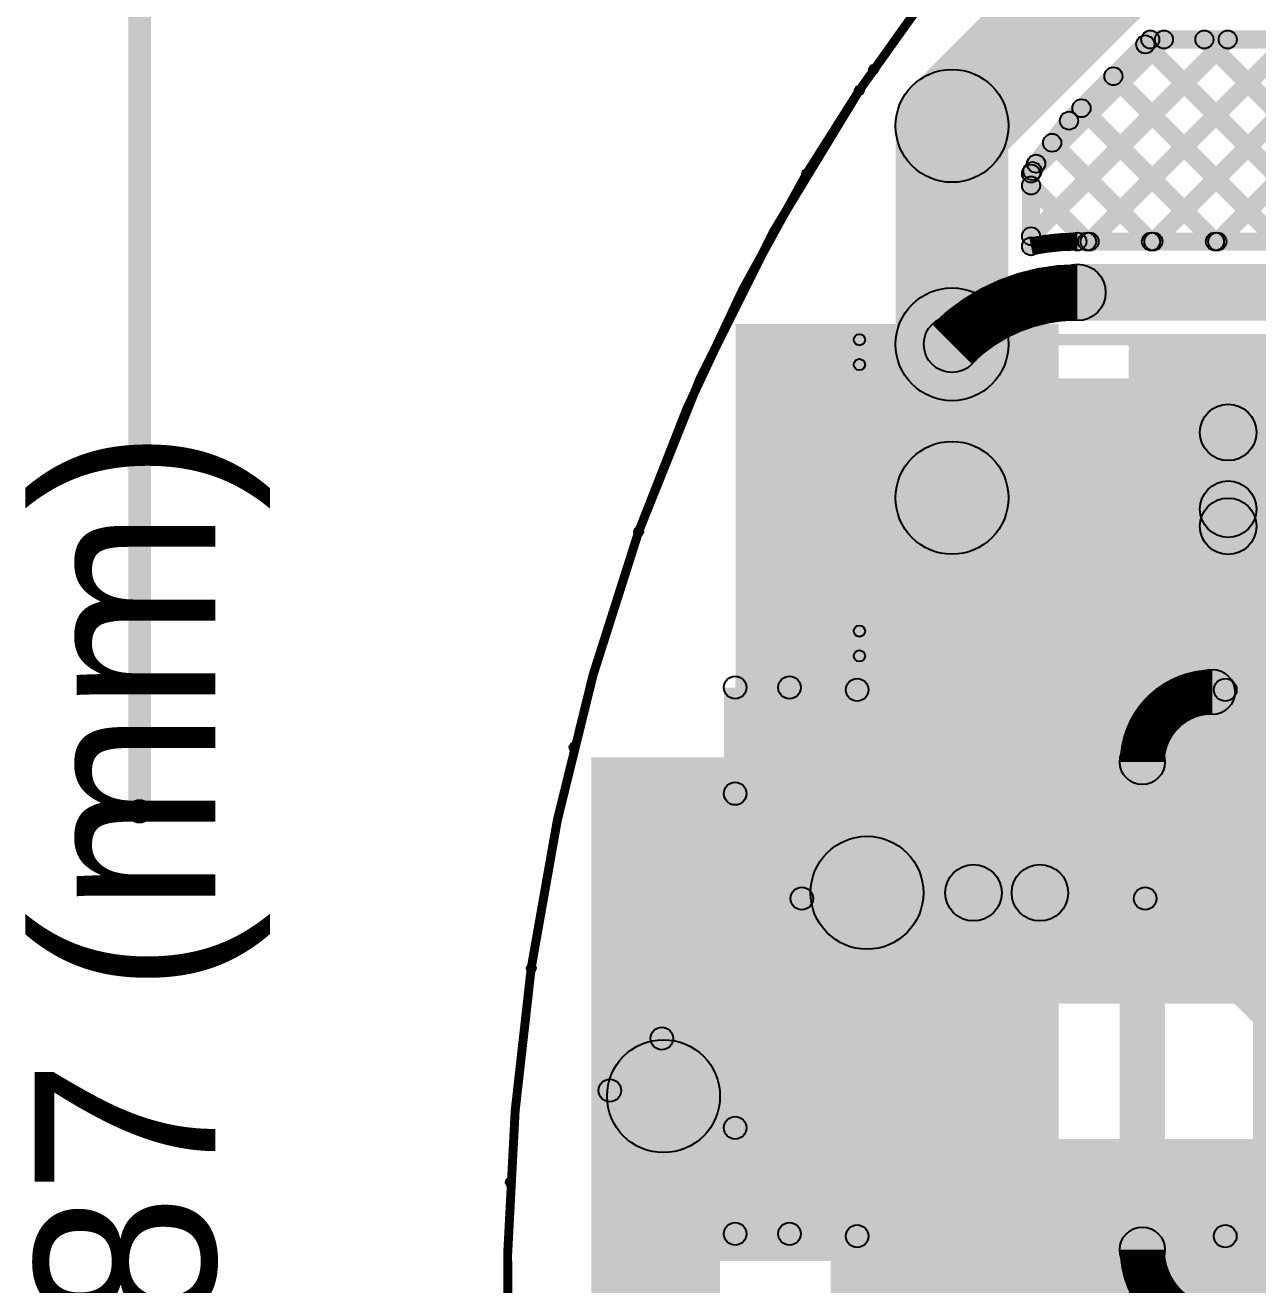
# Model space of a CAD drawing. Header units: millimetres. Extents: x -0.55 to 1.07, y -0.21 to 1.95.
# Drawn here: x -0.55 to -0.004, y 0.652 to 1.21 of the extents above; entities that cross this region are included whole.
import ezdxf

# ---------------------------------------------------------------- set-up
doc = ezdxf.new("R2010")
doc.units = ezdxf.units.MM
doc.header["$MEASUREMENT"] = 0
for name, color, linetype in [('BottomLayer', 5, 'Continuous'), ('BottomOverlay', 54, 'Continuous'), ('BottomPaste', 16, 'Continuous'), ('BottomSolder', 6, 'Continuous'), ('Mechanical1', 6, 'Continuous'), ('Mechanical2', 216, 'Continuous'), ('TopLayer', 1, 'Continuous'), ('TopOverlay', 2, 'Continuous'), ('TopPaste', 8, 'Continuous'), ('TopSolder', 216, 'Continuous'), ('ViaHoleLayer', 16, 'Continuous')]:
    doc.layers.add(name, color=color, linetype=linetype)

# ---------------------------------------------------------------- blocks, each defined once
blk = doc.blocks.new('SRU8028_220Y_B_62')
at = {"layer": 'BottomLayer'}
for points in [[(-0.19291, 0.06299), (-0.11417, 0.06299), (-0.11417, -0.06299), (-0.19291, -0.06299)], [(0.11417, 0.06299), (0.19291, 0.06299), (0.19291, -0.06299), (0.11417, -0.06299)]]:
    blk.add_hatch(color=5, dxfattribs=at).paths.add_polyline_path(points)
at = {"layer": 'BottomOverlay'}
for points in [[(-0.08546, 0.13446), (-0.09254, 0.14154), (-0.06954, 0.16454), (-0.06246, 0.15746)], [(0.066, 0.166), (0.066, 0.156), (-0.066, 0.156), (-0.066, 0.166)], [(0.09254, 0.14154), (0.08546, 0.13446), (0.06246, 0.15746), (0.06954, 0.16454)], [(-0.14746, 0.07246), (-0.15454, 0.07954), (-0.09254, 0.14154), (-0.08546, 0.13446)], [(0.15454, 0.07954), (0.14746, 0.07246), (0.08546, 0.13446), (0.09254, 0.14154)], [(-0.08546, -0.13446), (-0.09254, -0.14154), (-0.15454, -0.07954), (-0.14746, -0.07246)], [(0.09254, -0.14154), (0.08546, -0.13446), (0.14746, -0.07246), (0.15454, -0.07954)], [(-0.06246, -0.15746), (-0.06954, -0.16454), (-0.09254, -0.14154), (-0.08546, -0.13446)], [(0.06954, -0.16454), (0.06246, -0.15746), (0.08546, -0.13446), (0.09254, -0.14154)], [(0.066, -0.156), (0.066, -0.166), (-0.066, -0.166), (-0.066, -0.156)]]:
    blk.add_hatch(color=54, dxfattribs=at).paths.add_polyline_path(points)
h = blk.add_hatch(color=54, dxfattribs=at)
edge = h.paths.add_edge_path()
edge.add_arc((-0.066, 0.161), 0.005, 0, 360)
h = blk.add_hatch(color=54, dxfattribs=at)
edge = h.paths.add_edge_path()
edge.add_arc((-0.066, 0.161), 0.005, 0, 360)
h = blk.add_hatch(color=54, dxfattribs=at)
edge = h.paths.add_edge_path()
edge.add_arc((0.066, 0.161), 0.005, 0, 360)
h = blk.add_hatch(color=54, dxfattribs=at)
edge = h.paths.add_edge_path()
edge.add_arc((0.066, 0.161), 0.005, 0, 360)
h = blk.add_hatch(color=54, dxfattribs=at)
edge = h.paths.add_edge_path()
edge.add_arc((-0.089, 0.138), 0.005, 0, 360)
h = blk.add_hatch(color=54, dxfattribs=at)
edge = h.paths.add_edge_path()
edge.add_arc((-0.089, 0.138), 0.005, 0, 360)
h = blk.add_hatch(color=54, dxfattribs=at)
edge = h.paths.add_edge_path()
edge.add_arc((0.089, 0.138), 0.005, 0, 360)
h = blk.add_hatch(color=54, dxfattribs=at)
edge = h.paths.add_edge_path()
edge.add_arc((0.089, 0.138), 0.005, 0, 360)
h = blk.add_hatch(color=54, dxfattribs=at)
edge = h.paths.add_edge_path()
edge.add_arc((-0.151, 0.076), 0.005, 0, 360)
h = blk.add_hatch(color=54, dxfattribs=at)
edge = h.paths.add_edge_path()
edge.add_arc((0.151, 0.076), 0.005, 0, 360)
h = blk.add_hatch(color=54, dxfattribs=at)
edge = h.paths.add_edge_path()
edge.add_arc((-0.151, -0.076), 0.005, 0, 360)
h = blk.add_hatch(color=54, dxfattribs=at)
edge = h.paths.add_edge_path()
edge.add_arc((0.151, -0.076), 0.005, 0, 360)
h = blk.add_hatch(color=54, dxfattribs=at)
edge = h.paths.add_edge_path()
edge.add_arc((-0.089, -0.138), 0.005, 0, 360)
h = blk.add_hatch(color=54, dxfattribs=at)
edge = h.paths.add_edge_path()
edge.add_arc((-0.089, -0.138), 0.005, 0, 360)
h = blk.add_hatch(color=54, dxfattribs=at)
edge = h.paths.add_edge_path()
edge.add_arc((0.089, -0.138), 0.005, 0, 360)
h = blk.add_hatch(color=54, dxfattribs=at)
edge = h.paths.add_edge_path()
edge.add_arc((0.089, -0.138), 0.005, 0, 360)
h = blk.add_hatch(color=54, dxfattribs=at)
edge = h.paths.add_edge_path()
edge.add_arc((-0.066, -0.161), 0.005, 0, 360)
h = blk.add_hatch(color=54, dxfattribs=at)
edge = h.paths.add_edge_path()
edge.add_arc((-0.066, -0.161), 0.005, 0, 360)
h = blk.add_hatch(color=54, dxfattribs=at)
edge = h.paths.add_edge_path()
edge.add_arc((0.066, -0.161), 0.005, 0, 360)
h = blk.add_hatch(color=54, dxfattribs=at)
edge = h.paths.add_edge_path()
edge.add_arc((0.066, -0.161), 0.005, 0, 360)
at = {"layer": 'BottomPaste'}
for points in [[(-0.19291, 0.06299), (-0.11417, 0.06299), (-0.11417, -0.06299), (-0.19291, -0.06299)], [(0.11417, 0.06299), (0.19291, 0.06299), (0.19291, -0.06299), (0.11417, -0.06299)]]:
    blk.add_hatch(color=16, dxfattribs=at).paths.add_polyline_path(points)
at = {"layer": 'BottomSolder'}
for points in [[(-0.19691, 0.06699), (-0.11017, 0.06699), (-0.11017, -0.06699), (-0.19691, -0.06699)], [(0.11017, 0.06699), (0.19691, 0.06699), (0.19691, -0.06699), (0.11017, -0.06699)]]:
    blk.add_hatch(color=6, dxfattribs=at).paths.add_polyline_path(points)
at = {"layer": 'BottomOverlay'}
for centre in [(-0.066, 0.161), (-0.066, 0.161), (0.066, 0.161), (0.066, 0.161), (-0.089, 0.138), (-0.089, 0.138), (0.089, 0.138), (0.089, 0.138), (-0.151, 0.076), (0.151, 0.076), (-0.151, -0.076), (0.151, -0.076), (-0.089, -0.138), (-0.089, -0.138), (0.089, -0.138), (0.089, -0.138), (-0.066, -0.161), (-0.066, -0.161), (0.066, -0.161), (0.066, -0.161)]:
    blk.add_circle(centre, 0.005, dxfattribs=at)
blk = doc.blocks.new('SMC_65')
at = {"layer": 'TopLayer'}
for points in [[(-0.19037, 0.06437), (-0.11163, 0.06437), (-0.11163, -0.06437), (-0.19037, -0.06437)], [(0.11163, 0.06437), (0.19037, 0.06437), (0.19037, -0.06437), (0.11163, -0.06437)]]:
    blk.add_hatch(color=1, dxfattribs=at).paths.add_polyline_path(points)
at = {"layer": 'TopOverlay'}
h = blk.add_hatch(color=2, dxfattribs=at)
edge = h.paths.add_edge_path()
edge.add_arc((-0.135, 0.121), 0.005, 0, 360)
h = blk.add_hatch(color=2, dxfattribs=at)
edge = h.paths.add_edge_path()
edge.add_arc((-0.135, 0.121), 0.005, 0, 360)
for points in [[(-0.135, 0.116), (-0.135, 0.126), (-0.111, 0.126), (-0.111, 0.116)], [(-0.081, 0.115), (-0.081, 0.125), (0.082, 0.125), (0.082, 0.115)], [(0.111, 0.116), (0.111, 0.126), (0.135, 0.126), (0.135, 0.116)], [(0.135, 0.067), (0.23626, 0.067), (0.23626, 0.125), (0.135, 0.125)], [(0.193, -0.125), (0.23726, -0.125), (0.23726, 0.125), (0.193, 0.125)], [(-0.13, 0.074), (-0.14, 0.074), (-0.14, 0.121), (-0.13, 0.121)], [(0.14, 0.074), (0.13, 0.074), (0.13, 0.121), (0.14, 0.121)], [(0.135, -0.125), (0.23726, -0.125), (0.23726, -0.067), (0.135, -0.067)], [(-0.13, -0.121), (-0.14, -0.121), (-0.14, -0.074), (-0.13, -0.074)], [(0.14, -0.121), (0.13, -0.121), (0.13, -0.074), (0.14, -0.074)], [(-0.135, -0.126), (-0.135, -0.116), (-0.111, -0.116), (-0.111, -0.126)], [(-0.081, -0.127), (-0.081, -0.117), (0.082, -0.117), (0.082, -0.127)], [(0.111, -0.126), (0.111, -0.116), (0.135, -0.116), (0.135, -0.126)]]:
    blk.add_hatch(color=2, dxfattribs=at).paths.add_polyline_path(points)
h = blk.add_hatch(color=2, dxfattribs=at)
edge = h.paths.add_edge_path()
edge.add_arc((-0.111, 0.121), 0.005, 0, 360)
h = blk.add_hatch(color=2, dxfattribs=at)
edge = h.paths.add_edge_path()
edge.add_arc((-0.081, 0.12), 0.005, 0, 360)
h = blk.add_hatch(color=2, dxfattribs=at)
edge = h.paths.add_edge_path()
edge.add_arc((0.082, 0.12), 0.005, 0, 360)
h = blk.add_hatch(color=2, dxfattribs=at)
edge = h.paths.add_edge_path()
edge.add_arc((0.111, 0.121), 0.005, 0, 360)
h = blk.add_hatch(color=2, dxfattribs=at)
edge = h.paths.add_edge_path()
edge.add_arc((0.135, 0.121), 0.005, 0, 360)
h = blk.add_hatch(color=2, dxfattribs=at)
edge = h.paths.add_edge_path()
edge.add_arc((0.135, 0.121), 0.005, 0, 360)
h = blk.add_hatch(color=2, dxfattribs=at)
edge = h.paths.add_edge_path()
edge.add_arc((-0.135, 0.074), 0.005, 0, 360)
h = blk.add_hatch(color=2, dxfattribs=at)
edge = h.paths.add_edge_path()
edge.add_arc((0.135, 0.074), 0.005, 0, 360)
h = blk.add_hatch(color=2, dxfattribs=at)
edge = h.paths.add_edge_path()
edge.add_arc((-0.135, -0.074), 0.005, 0, 360)
h = blk.add_hatch(color=2, dxfattribs=at)
edge = h.paths.add_edge_path()
edge.add_arc((0.135, -0.074), 0.005, 0, 360)
h = blk.add_hatch(color=2, dxfattribs=at)
edge = h.paths.add_edge_path()
edge.add_arc((-0.135, -0.121), 0.005, 0, 360)
h = blk.add_hatch(color=2, dxfattribs=at)
edge = h.paths.add_edge_path()
edge.add_arc((-0.135, -0.121), 0.005, 0, 360)
h = blk.add_hatch(color=2, dxfattribs=at)
edge = h.paths.add_edge_path()
edge.add_arc((-0.111, -0.121), 0.005, 0, 360)
h = blk.add_hatch(color=2, dxfattribs=at)
edge = h.paths.add_edge_path()
edge.add_arc((-0.081, -0.122), 0.005, 0, 360)
h = blk.add_hatch(color=2, dxfattribs=at)
edge = h.paths.add_edge_path()
edge.add_arc((0.082, -0.122), 0.005, 0, 360)
h = blk.add_hatch(color=2, dxfattribs=at)
edge = h.paths.add_edge_path()
edge.add_arc((0.111, -0.121), 0.005, 0, 360)
h = blk.add_hatch(color=2, dxfattribs=at)
edge = h.paths.add_edge_path()
edge.add_arc((0.135, -0.121), 0.005, 0, 360)
h = blk.add_hatch(color=2, dxfattribs=at)
edge = h.paths.add_edge_path()
edge.add_arc((0.135, -0.121), 0.005, 0, 360)
at = {"layer": 'TopPaste'}
for points in [[(-0.19037, 0.06437), (-0.11163, 0.06437), (-0.11163, -0.06437), (-0.19037, -0.06437)], [(0.11163, 0.06437), (0.19037, 0.06437), (0.19037, -0.06437), (0.11163, -0.06437)]]:
    blk.add_hatch(color=8, dxfattribs=at).paths.add_polyline_path(points)
at = {"layer": 'TopSolder'}
for points in [[(-0.19437, 0.06837), (-0.10763, 0.06837), (-0.10763, -0.06837), (-0.19437, -0.06837)], [(0.10763, 0.06837), (0.19437, 0.06837), (0.19437, -0.06837), (0.10763, -0.06837)]]:
    blk.add_hatch(color=216, dxfattribs=at).paths.add_polyline_path(points)
at = {"layer": 'TopOverlay'}
for centre in [(-0.135, 0.121), (-0.135, 0.121), (-0.111, 0.121), (-0.081, 0.12), (0.082, 0.12), (0.111, 0.121), (0.135, 0.121), (0.135, 0.121), (-0.135, 0.074), (0.135, 0.074), (-0.135, -0.074), (0.135, -0.074), (-0.135, -0.121), (-0.135, -0.121), (-0.111, -0.121), (-0.081, -0.122), (0.082, -0.122), (0.111, -0.121), (0.135, -0.121), (0.135, -0.121)]:
    blk.add_circle(centre, 0.005, dxfattribs=at)
blk = doc.blocks.new('C___C____C_68')
at = {"layer": 'TopLayer'}
for points in [[(-0.16221, 0.05315), (-0.06379, 0.05315), (-0.06379, -0.05315), (-0.16221, -0.05315)], [(0.06379, 0.05315), (0.16221, 0.05315), (0.16221, -0.05315), (0.06379, -0.05315)]]:
    blk.add_hatch(color=1, dxfattribs=at).paths.add_polyline_path(points)
at = {"layer": 'TopOverlay'}
h = blk.add_hatch(color=2, dxfattribs=at)
edge = h.paths.add_edge_path()
edge.add_arc((0.132, 0.093), 0.0035, 0, 360)
for points in [[(0.1355, 0.063), (0.1285, 0.063), (0.1285, 0.093), (0.1355, 0.093)], [(0.117, 0.0745), (0.117, 0.0815), (0.147, 0.0815), (0.147, 0.0745)], [(-0.1095, 0.059), (-0.1145, 0.059), (-0.1145, 0.07), (-0.1095, 0.07)], [(-0.112, 0.0675), (-0.112, 0.0725), (0.114, 0.0725), (0.114, 0.0675)], [(0.1165, 0.059), (0.1115, 0.059), (0.1115, 0.07), (0.1165, 0.07)], [(-0.1095, -0.07), (-0.1145, -0.07), (-0.1145, -0.059), (-0.1095, -0.059)], [(0.1165, -0.07), (0.1115, -0.07), (0.1115, -0.059), (0.1165, -0.059)], [(-0.112, -0.0725), (-0.112, -0.0675), (0.114, -0.0675), (0.114, -0.0725)]]:
    blk.add_hatch(color=2, dxfattribs=at).paths.add_polyline_path(points)
h = blk.add_hatch(color=2, dxfattribs=at)
edge = h.paths.add_edge_path()
edge.add_arc((0.117, 0.078), 0.0035, 0, 360)
h = blk.add_hatch(color=2, dxfattribs=at)
edge = h.paths.add_edge_path()
edge.add_arc((0.147, 0.078), 0.0035, 0, 360)
h = blk.add_hatch(color=2, dxfattribs=at)
edge = h.paths.add_edge_path()
edge.add_arc((-0.112, 0.07), 0.0025, 0, 360)
h = blk.add_hatch(color=2, dxfattribs=at)
edge = h.paths.add_edge_path()
edge.add_arc((-0.112, 0.07), 0.0025, 0, 360)
h = blk.add_hatch(color=2, dxfattribs=at)
edge = h.paths.add_edge_path()
edge.add_arc((0.114, 0.07), 0.0025, 0, 360)
h = blk.add_hatch(color=2, dxfattribs=at)
edge = h.paths.add_edge_path()
edge.add_arc((0.114, 0.07), 0.0025, 0, 360)
h = blk.add_hatch(color=2, dxfattribs=at)
edge = h.paths.add_edge_path()
edge.add_arc((-0.112, 0.059), 0.0025, 0, 360)
h = blk.add_hatch(color=2, dxfattribs=at)
edge = h.paths.add_edge_path()
edge.add_arc((0.114, 0.059), 0.0025, 0, 360)
h = blk.add_hatch(color=2, dxfattribs=at)
edge = h.paths.add_edge_path()
edge.add_arc((0.132, 0.063), 0.0035, 0, 360)
h = blk.add_hatch(color=2, dxfattribs=at)
edge = h.paths.add_edge_path()
edge.add_arc((-0.112, -0.059), 0.0025, 0, 360)
h = blk.add_hatch(color=2, dxfattribs=at)
edge = h.paths.add_edge_path()
edge.add_arc((0.114, -0.059), 0.0025, 0, 360)
h = blk.add_hatch(color=2, dxfattribs=at)
edge = h.paths.add_edge_path()
edge.add_arc((-0.112, -0.07), 0.0025, 0, 360)
h = blk.add_hatch(color=2, dxfattribs=at)
edge = h.paths.add_edge_path()
edge.add_arc((-0.112, -0.07), 0.0025, 0, 360)
h = blk.add_hatch(color=2, dxfattribs=at)
edge = h.paths.add_edge_path()
edge.add_arc((0.114, -0.07), 0.0025, 0, 360)
h = blk.add_hatch(color=2, dxfattribs=at)
edge = h.paths.add_edge_path()
edge.add_arc((0.114, -0.07), 0.0025, 0, 360)
at = {"layer": 'TopPaste'}
for points in [[(-0.16221, 0.05315), (-0.06379, 0.05315), (-0.06379, -0.05315), (-0.16221, -0.05315)], [(0.06379, 0.05315), (0.16221, 0.05315), (0.16221, -0.05315), (0.06379, -0.05315)]]:
    blk.add_hatch(color=8, dxfattribs=at).paths.add_polyline_path(points)
at = {"layer": 'TopSolder'}
for points in [[(-0.16621, 0.05715), (-0.05979, 0.05715), (-0.05979, -0.05715), (-0.16621, -0.05715)], [(0.05979, 0.05715), (0.16621, 0.05715), (0.16621, -0.05715), (0.05979, -0.05715)]]:
    blk.add_hatch(color=216, dxfattribs=at).paths.add_polyline_path(points)
at = {"layer": 'TopOverlay'}
for centre, radius in [((0.132, 0.093), 0.0035), ((0.117, 0.078), 0.0035), ((0.147, 0.078), 0.0035), ((-0.112, 0.07), 0.0025), ((-0.112, 0.07), 0.0025), ((0.114, 0.07), 0.0025), ((0.114, 0.07), 0.0025), ((-0.112, 0.059), 0.0025), ((0.114, 0.059), 0.0025), ((0.132, 0.063), 0.0035), ((-0.112, -0.059), 0.0025), ((0.114, -0.059), 0.0025), ((-0.112, -0.07), 0.0025), ((-0.112, -0.07), 0.0025), ((0.114, -0.07), 0.0025), ((0.114, -0.07), 0.0025)]:
    blk.add_circle(centre, radius, dxfattribs=at)

msp = doc.modelspace()

# ---------------------------------------------------------------- hatches: boundary and pattern name
at = {"layer": 'BottomLayer'}
for points in [[(-0.198, 0.777), (0.002, 0.777), (0.002, 1.054), (-0.198, 1.054)], [(-0.0045, 0.98841), (-0.0295, 0.98841), (-0.0295, 1.03), (-0.0045, 1.03)], [(-0.24932, 0.71832), (-0.28468, 0.75368), (-0.19459, 0.84376), (-0.15924, 0.80841)], [(-0.12974, 0.81359), (-0.12974, 0.83859), (-0.10033, 0.83859), (-0.10033, 0.81359)], [(-0.242, 0.408), (-0.292, 0.408), (-0.292, 0.736), (-0.242, 0.736)], [(-0.193, 0.542), (-0.068, 0.542), (-0.068, 0.717), (-0.193, 0.717)], [(0.035, 0.717), (-0.089, 0.717), (-0.089, 0.314), (0.035, 0.314)]]:
    msp.add_hatch(color=5, dxfattribs=at).paths.add_polyline_path(points)
h = msp.add_hatch(color=5, dxfattribs=at)
edge = h.paths.add_edge_path()
edge.add_arc((-0.017, 1.03), 0.0125, 0, 360)
h = msp.add_hatch(color=5, dxfattribs=at)
edge = h.paths.add_edge_path()
edge.add_arc((-0.022, 1.024), 0.01181, 0, 360)
h = msp.add_hatch(color=5, dxfattribs=at)
edge = h.paths.add_edge_path()
edge.add_arc((-0.022, 0.997), 0.01181, 0, 360)
h = msp.add_hatch(color=5, dxfattribs=at)
edge = h.paths.add_edge_path()
edge.add_arc((-0.017, 0.98841), 0.0125, 0, 360)
h = msp.add_hatch(color=5, dxfattribs=at)
edge = h.paths.add_edge_path()
edge.add_arc((-0.022, 0.97), 0.01181, 0, 360)
h = msp.add_hatch(color=5, dxfattribs=at)
edge = h.paths.add_edge_path()
edge.add_arc((-0.17691, 0.82609), 0.025, 0, 360)
h = msp.add_hatch(color=5, dxfattribs=at)
edge = h.paths.add_edge_path()
edge.add_arc((-0.12974, 0.82609), 0.0125, 0, 360)
h = msp.add_hatch(color=5, dxfattribs=at)
edge = h.paths.add_edge_path()
edge.add_arc((-0.10033, 0.82609), 0.0125, 0, 360)
h = msp.add_hatch(color=5, dxfattribs=at)
edge = h.paths.add_edge_path()
edge.add_arc((-0.267, 0.736), 0.025, 0, 360)
h = msp.add_hatch(color=5, dxfattribs=at)
edge = h.paths.add_edge_path()
edge.add_arc((-0.267, 0.736), 0.025, 0, 360)
at = {"layer": 'Mechanical1'}
msp.add_hatch(color=6, dxfattribs=at).paths.add_polyline_path([(-0.494, 0.86214), (-0.504, 0.86214), (-0.504, 1.4435), (-0.494, 1.4435)])
h = msp.add_hatch(color=6, dxfattribs=at)
edge = h.paths.add_edge_path()
edge.add_arc((-0.499, 0.86214), 0.005, 0, 360)
at = {"layer": 'Mechanical2'}
h = msp.add_hatch(color=216, dxfattribs=at)
edge = h.paths.add_edge_path()
edge.add_arc((-0.17397, 1.19077), 0.00197, 0, 360)
h = msp.add_hatch(color=216, dxfattribs=at)
edge = h.paths.add_edge_path()
edge.add_arc((-0.17395, 1.19078), 0.00197, 0, 360)
for points in [[(-0.17272, 1.18925), (-0.17522, 1.19229), (-0.1752, 1.1923), (-0.1727, 1.18926)], [(-0.27651, 0.98471), (-0.27955, 0.98722), (-0.27953, 0.98724), (-0.27649, 0.98473)], [(-0.30504, 0.88937), (-0.30825, 0.89165), (-0.30823, 0.89167), (-0.30502, 0.88939)], [(-0.32392, 0.79165), (-0.32727, 0.7937), (-0.32726, 0.79373), (-0.3239, 0.79167)], [(-0.33309, 0.69687), (-0.33657, 0.69871), (-0.33656, 0.69873), (-0.33307, 0.69689)]]:
    msp.add_hatch(color=216, dxfattribs=at).paths.add_polyline_path(points)
h = msp.add_hatch(color=216, dxfattribs=at)
edge = h.paths.add_edge_path()
edge.add_arc((-0.18028, 1.1815), 0.00197, 0, 360)
h = msp.add_hatch(color=216, dxfattribs=at)
edge = h.paths.add_edge_path()
edge.add_arc((-0.18028, 1.1815), 0.00197, 0, 360)
h = msp.add_hatch(color=216, dxfattribs=at)
edge = h.paths.add_edge_path()
edge.add_arc((-0.27803, 0.98596), 0.00197, 0, 360)
h = msp.add_hatch(color=216, dxfattribs=at)
edge = h.paths.add_edge_path()
edge.add_arc((-0.27803, 0.98596), 0.00197, 0, 360)
h = msp.add_hatch(color=216, dxfattribs=at)
edge = h.paths.add_edge_path()
edge.add_arc((-0.27803, 0.98596), 0.00197, 0, 360)
h = msp.add_hatch(color=216, dxfattribs=at)
edge = h.paths.add_edge_path()
edge.add_arc((-0.27801, 0.98599), 0.00197, 0, 360)
h = msp.add_hatch(color=216, dxfattribs=at)
edge = h.paths.add_edge_path()
edge.add_arc((-0.30664, 0.89051), 0.00197, 0, 360)
h = msp.add_hatch(color=216, dxfattribs=at)
edge = h.paths.add_edge_path()
edge.add_arc((-0.30663, 0.89053), 0.00197, 0, 360)
h = msp.add_hatch(color=216, dxfattribs=at)
edge = h.paths.add_edge_path()
edge.add_arc((-0.32559, 0.79269), 0.00197, 0, 360)
h = msp.add_hatch(color=216, dxfattribs=at)
edge = h.paths.add_edge_path()
edge.add_arc((-0.3256, 0.79268), 0.00197, 0, 360)
h = msp.add_hatch(color=216, dxfattribs=at)
edge = h.paths.add_edge_path()
edge.add_arc((-0.3256, 0.79268), 0.00197, 0, 360)
h = msp.add_hatch(color=216, dxfattribs=at)
edge = h.paths.add_edge_path()
edge.add_arc((-0.32558, 0.7927), 0.00197, 0, 360)
h = msp.add_hatch(color=216, dxfattribs=at)
edge = h.paths.add_edge_path()
edge.add_arc((-0.33483, 0.69779), 0.00197, 0, 360)
h = msp.add_hatch(color=216, dxfattribs=at)
edge = h.paths.add_edge_path()
edge.add_arc((-0.33481, 0.69781), 0.00197, 0, 360)
at = {"layer": 'TopLayer'}
for points in [[(-0.12158, 1.14806), (-0.15694, 1.18342), (0.06975, 1.4101), (0.1051, 1.37475)], [(-0.10143, 1.11405), (-0.10709, 1.11971), (-0.01997, 1.20683), (-0.01431, 1.20117)], [(-0.10084, 1.14292), (-0.1065, 1.14858), (-0.04825, 1.20683), (-0.04259, 1.20117)], [(-0.08462, 1.16522), (-0.09028, 1.17088), (-0.05433, 1.20683), (-0.04867, 1.20117)], [(-0.07553, 1.11167), (-0.08118, 1.11733), (0.00832, 1.20683), (0.01397, 1.20117)], [(-0.04724, 1.11167), (-0.0529, 1.11733), (0.0366, 1.20683), (0.04226, 1.20117)], [(-0.0515, 1.2), (-0.0515, 1.208), (0.22828, 1.208), (0.22828, 1.2)], [(-0.03034, 1.20117), (-0.02468, 1.20683), (0.06482, 1.11733), (0.05916, 1.11167)], [(-0.01896, 1.11167), (-0.02461, 1.11733), (0.06489, 1.20683), (0.07054, 1.20117)], [(-0.05648, 1.19903), (-0.05082, 1.20468), (0.03653, 1.11733), (0.03088, 1.11167)], [(-0.07062, 1.18488), (-0.06496, 1.19054), (0.00825, 1.11733), (0.00259, 1.11167)], [(-0.08476, 1.17074), (-0.0791, 1.1764), (-0.02004, 1.11733), (-0.02569, 1.11167)], [(-0.09882, 1.14657), (-0.10518, 1.15143), (-0.09063, 1.17048), (-0.08427, 1.16562)], [(-0.11426, 1.069), (-0.16426, 1.069), (-0.16426, 1.16574), (-0.11426, 1.16574)], [(-0.09775, 1.15544), (-0.09209, 1.1611), (-0.04832, 1.11733), (-0.05398, 1.11167)], [(-0.1007, 1.14278), (-0.10782, 1.14644), (-0.10556, 1.15083), (-0.09844, 1.14717)], [(-0.10026, 1.11239), (-0.10826, 1.11239), (-0.10826, 1.14461), (-0.10026, 1.14461)], [(-0.10709, 1.1365), (-0.10143, 1.14216), (-0.0766, 1.11733), (-0.08226, 1.11167)], [(-0.08373, 1.1105), (-0.08373, 1.1185), (0.12535, 1.1185), (0.12535, 1.1105)], [(-0.08373, 1.0795), (-0.08373, 1.1045), (0.138, 1.1045), (0.138, 1.0795)], [(-0.235, 0.663), (-0.092, 0.663), (-0.092, 1.078), (-0.235, 1.078)], [(-0.061, 0.952), (0.094, 0.952), (0.094, 1.072), (-0.061, 1.072)], [(-0.11426, 1.001), (-0.16426, 1.001), (-0.16426, 1.069), (-0.11426, 1.069)], [(-0.0045, 0.996), (-0.0295, 0.996), (-0.0295, 1.03), (-0.0045, 1.03)], [(-0.024, 0.905), (-0.024, 0.925), (0.077, 0.925), (0.077, 0.905)], [(-0.299, 0.663), (-0.146, 0.663), (-0.146, 0.886), (-0.299, 0.886)], [(-0.045, 0.668), (-0.065, 0.668), (-0.065, 0.884), (-0.045, 0.884)], [(-0.006, 0.66445), (0.09, 0.66445), (0.09, 0.861), (-0.006, 0.861)], [(-0.299, 0.38075), (-0.246, 0.38075), (-0.246, 0.677), (-0.299, 0.677)]]:
    msp.add_hatch(color=1, dxfattribs=at).paths.add_polyline_path(points)
h = msp.add_hatch(color=1, dxfattribs=at)
edge = h.paths.add_edge_path()
edge.add_arc((-0.05365, 1.20185), 0.004, 0, 360)
h = msp.add_hatch(color=1, dxfattribs=at)
edge = h.paths.add_edge_path()
edge.add_arc((-0.0515, 1.204), 0.004, 0, 360)
h = msp.add_hatch(color=1, dxfattribs=at)
edge = h.paths.add_edge_path()
edge.add_arc((-0.0515, 1.204), 0.004, 0, 360)
h = msp.add_hatch(color=1, dxfattribs=at)
edge = h.paths.add_edge_path()
edge.add_arc((-0.04542, 1.204), 0.004, 0, 360)
h = msp.add_hatch(color=1, dxfattribs=at)
edge = h.paths.add_edge_path()
edge.add_arc((-0.02751, 1.204), 0.004, 0, 360)
h = msp.add_hatch(color=1, dxfattribs=at)
edge = h.paths.add_edge_path()
edge.add_arc((-0.01714, 1.204), 0.004, 0, 360)
h = msp.add_hatch(color=1, dxfattribs=at)
edge = h.paths.add_edge_path()
edge.add_arc((-0.13926, 1.16574), 0.025, 0, 360)
h = msp.add_hatch(color=1, dxfattribs=at)
edge = h.paths.add_edge_path()
edge.add_arc((-0.13926, 1.16574), 0.025, 0, 360)
h = msp.add_hatch(color=1, dxfattribs=at)
edge = h.paths.add_edge_path()
edge.add_arc((-0.06779, 1.18771), 0.004, 0, 360)
h = msp.add_hatch(color=1, dxfattribs=at)
edge = h.paths.add_edge_path()
edge.add_arc((-0.08193, 1.17357), 0.004, 0, 360)
h = msp.add_hatch(color=1, dxfattribs=at)
edge = h.paths.add_edge_path()
edge.add_arc((-0.08745, 1.16805), 0.004, 0, 360)
h = msp.add_hatch(color=1, dxfattribs=at)
edge = h.paths.add_edge_path()
edge.add_arc((-0.08745, 1.16805), 0.004, 0, 360)
h = msp.add_hatch(color=1, dxfattribs=at)
edge = h.paths.add_edge_path()
edge.add_arc((-0.09492, 1.15827), 0.004, 0, 360)
h = msp.add_hatch(color=1, dxfattribs=at)
edge = h.paths.add_edge_path()
edge.add_arc((-0.10367, 1.14575), 0.004, 0, 360)
h = msp.add_hatch(color=1, dxfattribs=at)
edge = h.paths.add_edge_path()
edge.add_arc((-0.102, 1.149), 0.004, 0, 360)
h = msp.add_hatch(color=1, dxfattribs=at)
edge = h.paths.add_edge_path()
edge.add_arc((-0.102, 1.149), 0.004, 0, 360)
h = msp.add_hatch(color=1, dxfattribs=at)
edge = h.paths.add_edge_path()
edge.add_arc((-0.10426, 1.14461), 0.004, 0, 360)
h = msp.add_hatch(color=1, dxfattribs=at)
edge = h.paths.add_edge_path()
edge.add_arc((-0.10426, 1.14461), 0.004, 0, 360)
h = msp.add_hatch(color=1, dxfattribs=at)
edge = h.paths.add_edge_path()
edge.add_arc((-0.10426, 1.13933), 0.004, 0, 360)
h = msp.add_hatch(color=1, dxfattribs=at)
edge = h.paths.add_edge_path()
edge.add_arc((-0.10426, 1.11688), 0.004, 0, 360)
h = msp.add_hatch(color=1, dxfattribs=at)
edge = h.paths.add_edge_path()
edge.add_arc((-0.10426, 1.11239), 0.004, 0, 360)
h = msp.add_hatch(color=1, dxfattribs=at)
edge = h.paths.add_edge_path()
edge.add_arc((-0.10426, 1.11239), 0.004, 0, 360)
h = msp.add_hatch(color=1, dxfattribs=at)
edge = h.paths.add_edge_path()
edge.add_arc((-0.08373, 1.1145), 0.004, 0, 360)
h = msp.add_hatch(color=1, dxfattribs=at)
edge = h.paths.add_edge_path()
edge.add_arc((-0.08373, 1.1145), 0.004, 0, 360)
h = msp.add_hatch(color=1, dxfattribs=at)
edge = h.paths.add_edge_path()
edge.add_arc((-0.07943, 1.1145), 0.004, 0, 360)
h = msp.add_hatch(color=1, dxfattribs=at)
edge = h.paths.add_edge_path()
edge.add_arc((-0.07835, 1.1145), 0.004, 0, 360)
h = msp.add_hatch(color=1, dxfattribs=at)
edge = h.paths.add_edge_path()
edge.add_arc((-0.05115, 1.1145), 0.004, 0, 360)
h = msp.add_hatch(color=1, dxfattribs=at)
edge = h.paths.add_edge_path()
edge.add_arc((-0.05007, 1.1145), 0.004, 0, 360)
h = msp.add_hatch(color=1, dxfattribs=at)
edge = h.paths.add_edge_path()
edge.add_arc((-0.02286, 1.1145), 0.004, 0, 360)
h = msp.add_hatch(color=1, dxfattribs=at)
edge = h.paths.add_edge_path()
edge.add_arc((-0.02179, 1.1145), 0.004, 0, 360)
h = msp.add_hatch(color=1, dxfattribs=at)
edge = h.paths.add_edge_path()
edge.add_arc((-0.08373, 1.092), 0.0125, 0, 360)
h = msp.add_hatch(color=1, dxfattribs=at)
edge = h.paths.add_edge_path()
edge.add_arc((-0.08373, 1.092), 0.0125, 0, 360)
h = msp.add_hatch(color=1, dxfattribs=at)
edge = h.paths.add_edge_path()
edge.add_arc((-0.13926, 1.069), 0.025, 0, 360)
h = msp.add_hatch(color=1, dxfattribs=at)
edge = h.paths.add_edge_path()
edge.add_arc((-0.13926, 1.069), 0.025, 0, 360)
h = msp.add_hatch(color=1, dxfattribs=at)
edge = h.paths.add_edge_path()
edge.add_arc((-0.13926, 1.069), 0.0125, 0, 360)
h = msp.add_hatch(color=1, dxfattribs=at)
edge = h.paths.add_edge_path()
edge.add_arc((-0.017, 1.03), 0.0125, 0, 360)
h = msp.add_hatch(color=1, dxfattribs=at)
edge = h.paths.add_edge_path()
edge.add_arc((-0.022, 1.024), 0.01181, 0, 360)
h = msp.add_hatch(color=1, dxfattribs=at)
edge = h.paths.add_edge_path()
edge.add_arc((-0.13926, 1.001), 0.025, 0, 360)
h = msp.add_hatch(color=1, dxfattribs=at)
edge = h.paths.add_edge_path()
edge.add_arc((-0.022, 0.997), 0.01181, 0, 360)
h = msp.add_hatch(color=1, dxfattribs=at)
edge = h.paths.add_edge_path()
edge.add_arc((-0.017, 0.996), 0.0125, 0, 360)
h = msp.add_hatch(color=1, dxfattribs=at)
edge = h.paths.add_edge_path()
edge.add_arc((-0.022, 0.97), 0.01181, 0, 360)
h = msp.add_hatch(color=1, dxfattribs=at)
edge = h.paths.add_edge_path()
edge.add_arc((-0.024, 0.915), 0.01, 0, 360)
h = msp.add_hatch(color=1, dxfattribs=at)
edge = h.paths.add_edge_path()
edge.add_arc((-0.024, 0.915), 0.01, 0, 360)
h = msp.add_hatch(color=1, dxfattribs=at)
edge = h.paths.add_edge_path()
edge.add_arc((-0.055, 0.884), 0.01, 0, 360)
h = msp.add_hatch(color=1, dxfattribs=at)
edge = h.paths.add_edge_path()
edge.add_arc((-0.055, 0.884), 0.01, 0, 360)
h = msp.add_hatch(color=1, dxfattribs=at)
edge = h.paths.add_edge_path()
edge.add_arc((-0.055, 0.668), 0.01, 0, 360)
h = msp.add_hatch(color=1, dxfattribs=at)
edge = h.paths.add_edge_path()
edge.add_arc((-0.055, 0.668), 0.01, 0, 360)
at = {"layer": 'TopOverlay'}
h = msp.add_hatch(color=2, dxfattribs=at)
edge = h.paths.add_edge_path()
edge.add_arc((-0.17397, 1.19077), 0.00197, 0, 360)
h = msp.add_hatch(color=2, dxfattribs=at)
edge = h.paths.add_edge_path()
edge.add_arc((-0.17395, 1.19078), 0.00197, 0, 360)
for points in [[(-0.17272, 1.18925), (-0.17522, 1.19229), (-0.1752, 1.1923), (-0.1727, 1.18926)], [(-0.27651, 0.98471), (-0.27955, 0.98722), (-0.27953, 0.98724), (-0.27649, 0.98473)], [(-0.30504, 0.88937), (-0.30825, 0.89165), (-0.30823, 0.89167), (-0.30502, 0.88939)], [(-0.32392, 0.79165), (-0.32727, 0.7937), (-0.32726, 0.79373), (-0.3239, 0.79167)], [(-0.33309, 0.69687), (-0.33657, 0.69871), (-0.33656, 0.69873), (-0.33307, 0.69689)]]:
    msp.add_hatch(color=2, dxfattribs=at).paths.add_polyline_path(points)
h = msp.add_hatch(color=2, dxfattribs=at)
edge = h.paths.add_edge_path()
edge.add_arc((-0.18028, 1.1815), 0.00197, 0, 360)
h = msp.add_hatch(color=2, dxfattribs=at)
edge = h.paths.add_edge_path()
edge.add_arc((-0.18028, 1.1815), 0.00197, 0, 360)
h = msp.add_hatch(color=2, dxfattribs=at)
edge = h.paths.add_edge_path()
edge.add_arc((-0.18026, 1.18152), 0.00197, 0, 360)
h = msp.add_hatch(color=2, dxfattribs=at)
edge = h.paths.add_edge_path()
edge.add_arc((-0.18026, 1.18152), 0.00197, 0, 360)
h = msp.add_hatch(color=2, dxfattribs=at)
edge = h.paths.add_edge_path()
edge.add_arc((-0.2037, 1.1445), 0.00197, 0, 360)
h = msp.add_hatch(color=2, dxfattribs=at)
edge = h.paths.add_edge_path()
edge.add_arc((-0.2037, 1.1445), 0.00197, 0, 360)
h = msp.add_hatch(color=2, dxfattribs=at)
edge = h.paths.add_edge_path()
edge.add_arc((-0.27803, 0.98596), 0.00197, 0, 360)
h = msp.add_hatch(color=2, dxfattribs=at)
edge = h.paths.add_edge_path()
edge.add_arc((-0.27803, 0.98596), 0.00197, 0, 360)
h = msp.add_hatch(color=2, dxfattribs=at)
edge = h.paths.add_edge_path()
edge.add_arc((-0.27803, 0.98596), 0.00197, 0, 360)
h = msp.add_hatch(color=2, dxfattribs=at)
edge = h.paths.add_edge_path()
edge.add_arc((-0.27802, 0.98598), 0.00197, 0, 360)
h = msp.add_hatch(color=2, dxfattribs=at)
edge = h.paths.add_edge_path()
edge.add_arc((-0.27802, 0.98598), 0.00197, 0, 360)
h = msp.add_hatch(color=2, dxfattribs=at)
edge = h.paths.add_edge_path()
edge.add_arc((-0.27801, 0.98599), 0.00197, 0, 360)
h = msp.add_hatch(color=2, dxfattribs=at)
edge = h.paths.add_edge_path()
edge.add_arc((-0.27801, 0.98599), 0.00197, 0, 360)
h = msp.add_hatch(color=2, dxfattribs=at)
edge = h.paths.add_edge_path()
edge.add_arc((-0.27801, 0.98599), 0.00197, 0, 360)
h = msp.add_hatch(color=2, dxfattribs=at)
edge = h.paths.add_edge_path()
edge.add_arc((-0.30664, 0.89051), 0.00197, 0, 360)
h = msp.add_hatch(color=2, dxfattribs=at)
edge = h.paths.add_edge_path()
edge.add_arc((-0.30663, 0.89053), 0.00197, 0, 360)
h = msp.add_hatch(color=2, dxfattribs=at)
edge = h.paths.add_edge_path()
edge.add_arc((-0.32559, 0.79269), 0.00197, 0, 360)
h = msp.add_hatch(color=2, dxfattribs=at)
edge = h.paths.add_edge_path()
edge.add_arc((-0.32559, 0.79269), 0.00197, 0, 360)
h = msp.add_hatch(color=2, dxfattribs=at)
edge = h.paths.add_edge_path()
edge.add_arc((-0.3256, 0.79268), 0.00197, 0, 360)
h = msp.add_hatch(color=2, dxfattribs=at)
edge = h.paths.add_edge_path()
edge.add_arc((-0.3256, 0.79268), 0.00197, 0, 360)
h = msp.add_hatch(color=2, dxfattribs=at)
edge = h.paths.add_edge_path()
edge.add_arc((-0.3256, 0.79268), 0.00197, 0, 360)
h = msp.add_hatch(color=2, dxfattribs=at)
edge = h.paths.add_edge_path()
edge.add_arc((-0.32558, 0.7927), 0.00197, 0, 360)
h = msp.add_hatch(color=2, dxfattribs=at)
edge = h.paths.add_edge_path()
edge.add_arc((-0.32558, 0.7927), 0.00197, 0, 360)
h = msp.add_hatch(color=2, dxfattribs=at)
edge = h.paths.add_edge_path()
edge.add_arc((-0.32558, 0.7927), 0.00197, 0, 360)
h = msp.add_hatch(color=2, dxfattribs=at)
edge = h.paths.add_edge_path()
edge.add_arc((-0.33483, 0.69779), 0.00197, 0, 360)
h = msp.add_hatch(color=2, dxfattribs=at)
edge = h.paths.add_edge_path()
edge.add_arc((-0.33481, 0.69781), 0.00197, 0, 360)
at = {"layer": 'ViaHoleLayer'}
h = msp.add_hatch(color=16, dxfattribs=at)
edge = h.paths.add_edge_path()
edge.add_arc((-0.022, 1.024), 0.00591, 0, 360)
h = msp.add_hatch(color=16, dxfattribs=at)
edge = h.paths.add_edge_path()
edge.add_arc((-0.022, 0.997), 0.00591, 0, 360)
h = msp.add_hatch(color=16, dxfattribs=at)
edge = h.paths.add_edge_path()
edge.add_arc((-0.022, 0.97), 0.00591, 0, 360)

# ---------------------------------------------------------------- linework, layer by layer
at = {"layer": 'BottomLayer'}
for centre, radius in [((-0.017, 1.03), 0.0125), ((-0.017, 0.98841), 0.0125), ((-0.17691, 0.82609), 0.025), ((-0.12974, 0.82609), 0.0125), ((-0.10033, 0.82609), 0.0125), ((-0.267, 0.736), 0.025), ((-0.267, 0.736), 0.025)]:
    msp.add_circle(centre, radius, dxfattribs=at)
at = {"layer": 'Mechanical1'}
msp.add_circle((-0.499, 0.86214), 0.005, dxfattribs=at)
at = {"layer": 'Mechanical2', "const_width": 0.00394}
for points in [[(-0.18028, 1.1815, -0.043662), (-0.09799, 1.28406)], [(-0.27803, 0.98596, -0.061967), (-0.18028, 1.1815)], [(-0.3256, 0.79268, -0.04999), (-0.27803, 0.98596)], [(-0.33556, 0.60247, -0.044672), (-0.32559, 0.79269)]]:
    msp.add_lwpolyline(points, format="xyb", dxfattribs=at)
at = {"layer": 'Mechanical2'}
for centre in [(-0.17397, 1.19077), (-0.17395, 1.19078), (-0.18028, 1.1815), (-0.18028, 1.1815), (-0.27803, 0.98596), (-0.27803, 0.98596), (-0.27803, 0.98596), (-0.27801, 0.98599), (-0.30664, 0.89051), (-0.30663, 0.89053), (-0.32559, 0.79269), (-0.3256, 0.79268), (-0.3256, 0.79268), (-0.32558, 0.7927), (-0.33483, 0.69779), (-0.33481, 0.69781)]:
    msp.add_circle(centre, 0.00197, dxfattribs=at)
at = {"layer": 'TopLayer'}
for points, const_width in [([(-0.10426, 1.11239, -0.051196), (-0.08373, 1.1145)], 0.008), ([(-0.13926, 1.069, -0.198912), (-0.08373, 1.092)], 0.025), ([(-0.055, 0.884, -0.414214), (-0.024, 0.915)], 0.02), ([(-0.02, 0.633, -0.414214), (-0.055, 0.668)], 0.02)]:
    msp.add_lwpolyline(points, format="xyb", dxfattribs=dict(at, const_width=const_width))
for centre, radius in [((-0.05365, 1.20185), 0.004), ((-0.0515, 1.204), 0.004), ((-0.0515, 1.204), 0.004), ((-0.04542, 1.204), 0.004), ((-0.02751, 1.204), 0.004), ((-0.01714, 1.204), 0.004), ((-0.13926, 1.16574), 0.025), ((-0.13926, 1.16574), 0.025), ((-0.06779, 1.18771), 0.004), ((-0.08193, 1.17357), 0.004), ((-0.08745, 1.16805), 0.004), ((-0.08745, 1.16805), 0.004), ((-0.09492, 1.15827), 0.004), ((-0.10367, 1.14575), 0.004), ((-0.102, 1.149), 0.004), ((-0.102, 1.149), 0.004), ((-0.10426, 1.14461), 0.004), ((-0.10426, 1.14461), 0.004), ((-0.10426, 1.13933), 0.004), ((-0.10426, 1.11688), 0.004), ((-0.10426, 1.11239), 0.004), ((-0.10426, 1.11239), 0.004), ((-0.08373, 1.1145), 0.004), ((-0.08373, 1.1145), 0.004), ((-0.07943, 1.1145), 0.004), ((-0.07835, 1.1145), 0.004), ((-0.05115, 1.1145), 0.004), ((-0.05007, 1.1145), 0.004), ((-0.02286, 1.1145), 0.004), ((-0.02179, 1.1145), 0.004), ((-0.08373, 1.092), 0.0125), ((-0.08373, 1.092), 0.0125), ((-0.13926, 1.069), 0.025), ((-0.13926, 1.069), 0.025), ((-0.13926, 1.069), 0.0125), ((-0.017, 1.03), 0.0125), ((-0.13926, 1.001), 0.025), ((-0.017, 0.996), 0.0125), ((-0.024, 0.915), 0.01), ((-0.024, 0.915), 0.01), ((-0.055, 0.884), 0.01), ((-0.055, 0.884), 0.01), ((-0.055, 0.668), 0.01), ((-0.055, 0.668), 0.01)]:
    msp.add_circle(centre, radius, dxfattribs=at)
at = {"layer": 'TopOverlay', "const_width": 0.00394}
for points in [[(-0.18028, 1.1815, -0.043662), (-0.09799, 1.28406)], [(-0.18026, 1.18152, -0.043663), (-0.09797, 1.28407)], [(-0.2037, 1.1445, -0.041613), (-0.12743, 1.25147)], [(-0.27803, 0.98596, -0.061967), (-0.18028, 1.1815)], [(-0.27801, 0.98599, -0.061968), (-0.18026, 1.18152)], [(-0.27802, 0.98598, -0.048752), (-0.2037, 1.1445)], [(-0.32559, 0.79269, -0.04999), (-0.27802, 0.98598)], [(-0.3256, 0.79268, -0.04999), (-0.27803, 0.98596)], [(-0.32558, 0.7927, -0.04999), (-0.27801, 0.98599)], [(-0.33556, 0.60245, -0.044672), (-0.3256, 0.79268)], [(-0.33555, 0.60248, -0.044673), (-0.32558, 0.7927)], [(-0.33556, 0.60247, -0.044672), (-0.32559, 0.79269)]]:
    msp.add_lwpolyline(points, format="xyb", dxfattribs=at)
at = {"layer": 'TopOverlay'}
for centre in [(-0.17397, 1.19077), (-0.17395, 1.19078), (-0.18028, 1.1815), (-0.18028, 1.1815), (-0.18026, 1.18152), (-0.18026, 1.18152), (-0.2037, 1.1445), (-0.2037, 1.1445), (-0.27803, 0.98596), (-0.27803, 0.98596), (-0.27803, 0.98596), (-0.27802, 0.98598), (-0.27802, 0.98598), (-0.27801, 0.98599), (-0.27801, 0.98599), (-0.27801, 0.98599), (-0.30664, 0.89051), (-0.30663, 0.89053), (-0.32559, 0.79269), (-0.32559, 0.79269), (-0.3256, 0.79268), (-0.3256, 0.79268), (-0.3256, 0.79268), (-0.32558, 0.7927), (-0.32558, 0.7927), (-0.32558, 0.7927), (-0.33483, 0.69779), (-0.33481, 0.69781)]:
    msp.add_circle(centre, 0.00197, dxfattribs=at)

# ---------------------------------------------------------------- block references
for name, p, rotation in [('C___C____C_68', (-0.06826, 1.001), 360), ('SMC_65', (-0.10026, 0.796), 360), ('SRU8028_220Y_B_62', (-0.12974, 0.67254), 270)]:
    msp.add_blockref(name, p, dxfattribs=dict(rotation=rotation))

# ---------------------------------------------------------------- texts
at = {"layer": 'Mechanical1'}
msp.add_text('38.87 (mm)', height=0.08, rotation=90, dxfattribs=at).set_placement((-0.46538, 0.48437))

doc.saveas('drawing.dxf')
